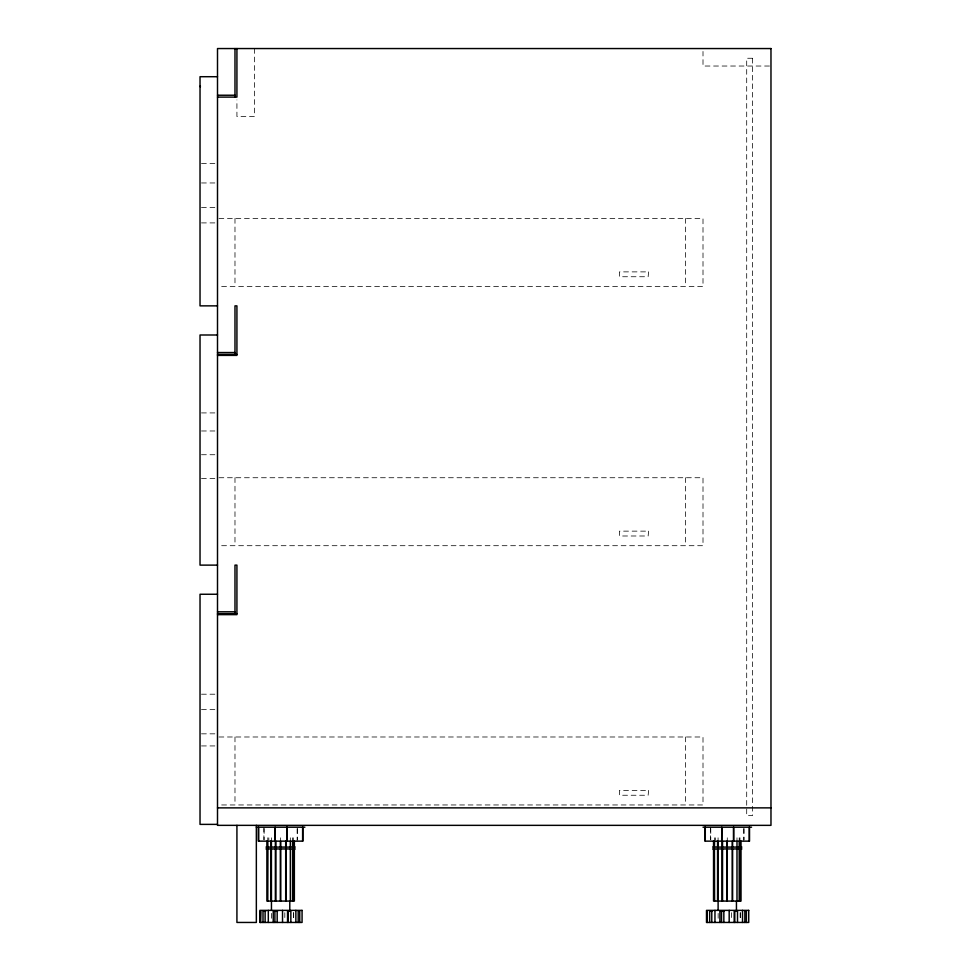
<?xml version="1.0" encoding="UTF-8"?>
<svg xmlns="http://www.w3.org/2000/svg" width="971" height="971" viewBox="0 0 971 971"><rect width="100%" height="100%" fill="white"/><g stroke="black" fill="none" stroke-linecap="round" stroke-linejoin="round"><path stroke-width="0.73" stroke-dasharray="4.86 3.64" d="M769.469 66.028L703.004 66.028L703.004 51.463M201.483 163.541L217.504 163.541M201.483 182.961L217.504 182.961M201.483 207.369L217.504 207.369M218.961 218.475L703.004 218.475L703.004 286.445L218.961 286.445M201.483 222.905L217.504 222.905M201.483 412.918L216.048 412.918M201.483 430.978L217.504 430.978M201.483 454.731L217.504 454.731M218.961 477.732L703.004 477.732L703.004 545.702L218.961 545.702M201.483 478.485L217.504 478.485M201.483 694.204L217.504 694.204M201.483 709.643L217.504 709.643M201.483 733.833L217.504 733.833M218.961 736.989L703.004 736.989L703.004 804.959L218.961 804.959M201.483 745.934L216.048 745.934M744.017 828.603L744.017 839.757M743.786 828.603L743.786 841.141M740.363 912.691L740.363 921.054M740.145 912.691L740.145 921.054M739.975 837.803L739.975 840.036M739.21 837.803L739.21 840.036M736.989 837.803L736.989 840.036M731.479 912.691L731.479 921.054M727.279 837.803L727.279 840.036M718.067 837.803L718.067 840.036M718.152 913.395L718.152 920.945M715.481 837.803L715.481 840.036M714.438 837.803L714.438 840.036M710.772 828.603L710.772 839.757M710.541 827.207L710.541 839.757M685.526 218.475L685.526 286.445M685.526 477.732L685.526 545.702M685.526 736.989L685.526 804.959M297.357 828.603L297.357 839.757M297.126 828.603L297.126 841.141M293.703 912.691L293.703 921.054M293.485 912.691L293.485 921.054M293.315 837.803L293.315 840.036M292.55 837.803L292.55 840.036M290.329 837.803L290.329 840.036M284.819 912.691L284.819 921.054M280.619 837.803L280.619 840.036M271.407 837.803L271.407 840.036M271.492 913.395L271.492 920.945M268.821 837.803L268.821 840.036M267.778 837.803L267.778 840.036M264.112 828.603L264.112 839.757M263.881 827.207L263.881 839.757M254.402 48.55L254.402 116.52L236.924 116.52L236.924 99.904M234.982 218.475L234.982 286.445M234.982 477.732L234.982 545.702M234.982 736.989L234.982 804.959M648.628 271.88L648.13 276.735L619.498 276.735L619.498 271.88L648.628 271.88M648.628 531.137L648.13 535.992L619.498 535.992L619.498 531.137L648.628 531.137M648.628 790.394L648.13 795.249L619.498 795.249L619.498 790.394L648.628 790.394M752.525 58.26L746.699 58.26L746.699 815.64L752.525 815.64L752.525 58.26"/><path stroke-width="1.46" d="M217.504 76.709L200.026 76.709L200.026 305.865L217.504 305.865M217.504 95.231L234.982 95.231M217.504 97.1L236.924 97.1L236.924 48.55M217.504 334.995L200.026 334.995L200.026 565.122L217.504 565.122M217.504 352.546L234.982 352.546M217.504 354.415L236.924 354.415M217.504 355.386L236.924 355.386L236.924 305.865L234.982 305.865L234.982 354.415M217.504 594.252L200.026 594.252L200.026 824.379L217.504 824.379M217.504 611.803L234.982 611.803M217.504 613.672L236.924 613.672M217.504 614.643L236.924 614.643L236.924 565.122L234.982 565.122L234.982 613.672M217.504 807.872L770.974 807.872M256.344 827.207L304.894 827.207M703.004 827.207L751.554 827.207M265.981 847.088L295.257 847.088M712.641 847.088L741.917 847.088M265.981 848.945L295.257 848.945M712.641 848.945L741.917 848.945M265.641 911.296L263.007 911.296L263.007 922.45M277.524 911.296L273.239 911.296L273.239 922.45M712.301 911.296L709.667 911.296L709.667 922.45M724.184 911.296L719.899 911.296L719.899 922.45M749.515 827.207L749.515 841.141L705.043 841.141L705.043 827.207M749.272 827.207L749.272 841.141M746.396 922.45L746.396 911.296L744.854 911.296L744.854 922.45M742.524 910.373L742.524 922.45M741.019 841.141L741.019 847.088M741.019 848.945L741.019 901.076L713.539 901.076L713.539 848.945M739.975 841.141L739.975 847.088M739.975 848.945L739.975 901.076M739.21 841.141L739.21 847.088M739.21 848.945L739.21 901.076M737.511 922.45L737.511 911.296L734.197 911.296L734.197 922.45M736.989 841.141L736.989 847.088M736.989 848.945L736.989 901.076M736.443 901.076L736.443 910.373M734.792 911.296L734.792 922.45M733.651 827.207L733.651 841.141M733.542 827.207L733.542 841.141M732.535 841.141L732.535 847.088M732.535 848.945L732.535 901.076M732.352 841.141L732.352 847.088M732.352 848.945L732.352 901.076M729.185 910.373L729.185 922.45M727.279 841.141L727.279 847.088M727.279 848.945L727.279 901.076M727.097 841.141L727.097 847.088M727.097 848.945L727.097 901.076M723.844 911.296L723.844 922.45M722.533 841.141L722.533 847.088M722.533 848.945L722.533 901.076M722.023 841.141L722.023 847.088M722.023 848.945L722.023 901.076M721.55 911.296L721.55 922.45M718.067 841.141L718.067 847.088M718.067 848.945L718.115 910.373M717.557 841.141L717.557 847.088M717.557 848.945L717.557 901.076M714.959 910.373L714.959 922.45M714.583 841.141L714.438 847.088M714.438 848.945L714.583 901.076M713.539 841.141L713.539 847.088M711.779 911.296L711.779 922.45M707.276 922.45L707.276 911.296L706.973 922.45M705.286 827.207L705.286 841.141M302.855 827.207L302.855 841.141L258.383 841.141L258.383 827.207M302.612 827.207L302.612 841.141M299.736 922.45L299.736 911.296L298.194 911.296L298.194 922.45M295.864 910.373L295.864 922.45M294.359 841.141L294.359 847.088M294.359 848.945L294.359 901.076L266.879 901.076L266.879 848.945M293.315 841.141L293.315 847.088M293.315 848.945L293.315 901.076M292.55 841.141L292.55 847.088M292.55 848.945L292.55 901.076M290.851 922.45L290.851 911.296L287.537 911.296L287.537 922.45M290.329 841.141L290.329 847.088M290.329 848.945L290.329 901.076M289.783 901.076L289.783 910.373M288.132 911.296L288.132 922.45M286.991 827.207L286.991 841.141M286.882 827.207L286.882 841.141M285.875 841.141L285.875 847.088M285.875 848.945L285.875 901.076M285.692 841.141L285.692 847.088M285.692 848.945L285.692 901.076M282.525 910.373L282.525 922.45M280.619 841.141L280.619 847.088M280.619 848.945L280.619 901.076M280.437 841.141L280.437 847.088M280.437 848.945L280.437 901.076M277.184 911.296L277.184 922.45M275.873 841.141L275.873 847.088M275.873 848.945L275.873 901.076M275.363 841.141L275.363 847.088M275.363 848.945L275.363 901.076M274.89 911.296L274.89 922.45M271.407 841.141L271.407 847.088M271.407 848.945L271.455 910.373M270.897 841.141L270.897 847.088M270.897 848.945L270.897 901.076M268.299 910.373L268.299 922.45M267.778 841.141L267.923 847.088M267.923 848.945L267.778 901.076M266.879 841.141L266.879 847.088M265.119 911.296L265.119 922.45M260.616 922.45L260.616 911.296L260.313 922.45M258.626 827.207L258.626 841.141M256.344 825.35L256.344 922.45L236.924 922.45L236.924 825.35M234.982 48.55L234.982 97.1M200.329 85.873L200.329 86.88M770.974 48.55L217.504 48.55L217.504 825.35L770.974 825.35L770.974 48.55M302.066 910.373L259.84 910.373L259.84 922.45L302.066 922.45L302.066 910.373M748.726 910.373L706.5 910.373L706.5 922.45L748.726 922.45L748.726 910.373M721.793 841.141L721.793 827.207L721.684 841.141M275.133 841.141L275.133 827.207L275.024 841.141"/></g></svg>
